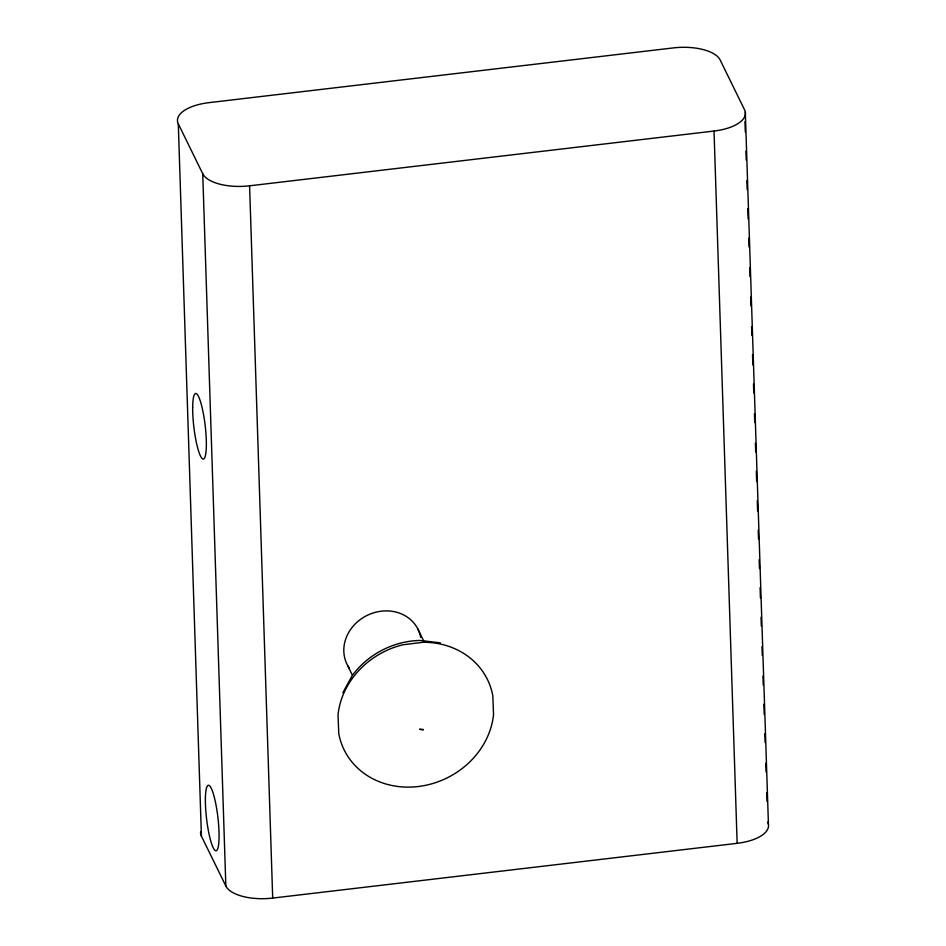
<?xml version="1.0" encoding="UTF-8"?>
<svg xmlns="http://www.w3.org/2000/svg" width="946" height="946" viewBox="0 0 946 946"><rect width="100%" height="100%" fill="white"/><g stroke="black" fill="none" stroke-linecap="round" stroke-linejoin="round"><path stroke-width="1.42" d="M423.252 729.934L419.539 729.283L423.229 729.449M342.866 692.697L352.137 675.74M352.834 674.782C368.633 653.852 393.737 641.057 419.941 640.442L440.316 642.831M178.297 123.855L202.74 173.745A39.566 17.205 -1.9 0 0 249.59 185.806L714.029 131.045A39.566 17.205 -1.9 0 0 744.585 109.854L720.154 59.976A39.566 17.205 -1.9 0 0 673.304 47.915L208.853 102.665A39.566 17.205 -1.9 0 0 178.297 123.855L201.415 836.146L225.846 886.024A39.566 17.205 -1.9 0 0 272.696 898.085L737.147 843.335A39.566 17.205 -1.9 0 0 767.703 822.145M417.742 628.783L423.548 640.619M352.456 675.361L347.3 664.825A39.566 34.967 -26.1 0 1 371.175 613.658A39.566 34.967 -26.1 0 1 420.71 637.427M745.318 112.066L768.436 824.356M744.963 121.656L745.306 131.979M745.921 151.147L746.217 160.004M746.879 180.651L747.174 189.496M747.789 208.664L748.132 218.987M748.747 238.156L749.031 247.012M749.705 267.659L749.989 276.504M750.663 297.15L750.947 305.996M751.621 326.642L751.904 335.487M752.531 354.655L752.862 364.979M753.489 384.159L753.773 393.004M754.447 413.65L754.731 422.495M755.405 443.142L755.688 451.987M756.315 471.167L756.646 481.49M757.273 500.659L757.604 510.982M758.219 530.15L758.515 538.995M759.177 559.642L759.472 568.499M760.087 587.667L760.43 597.99M761.045 617.159L761.329 626.004M762.003 646.65L762.287 655.495M762.961 676.142L763.245 684.999M763.871 704.167L764.202 714.49M764.829 733.658L765.113 742.504M765.787 763.15L766.071 772.007M766.745 792.653L767.029 801.499M714.029 131.045L737.147 843.335M249.59 185.806L272.696 898.085M202.74 173.745L225.846 886.024M349.322 668.183A39.566 34.967 -26.1 0 1 347.927 665.972M201.415 836.146A39.566 17.205 -1.9 0 1 200.623 831.676M423.217 642.263L402.842 644.782A79.819 70.536 -26.1 0 0 338.029 714.869L338.763 733.599A79.819 70.536 -26.1 0 0 418.57 786.481A79.819 70.536 -26.1 0 0 493.54 714.526L492.819 695.795A79.819 70.536 -26.1 0 0 423.217 642.263M205.424 797.218A32.968 5.7 83.3 0 0 214.979 850.348A32.968 5.7 83.3 0 0 216.303 806.571A32.968 5.7 83.3 0 0 205.424 797.218M192.665 407.62A32.968 5.7 83.3 0 0 202.775 458.928A32.968 5.7 83.3 0 0 203.118 412.326A32.968 5.7 83.3 0 0 192.665 407.62"/></g></svg>
